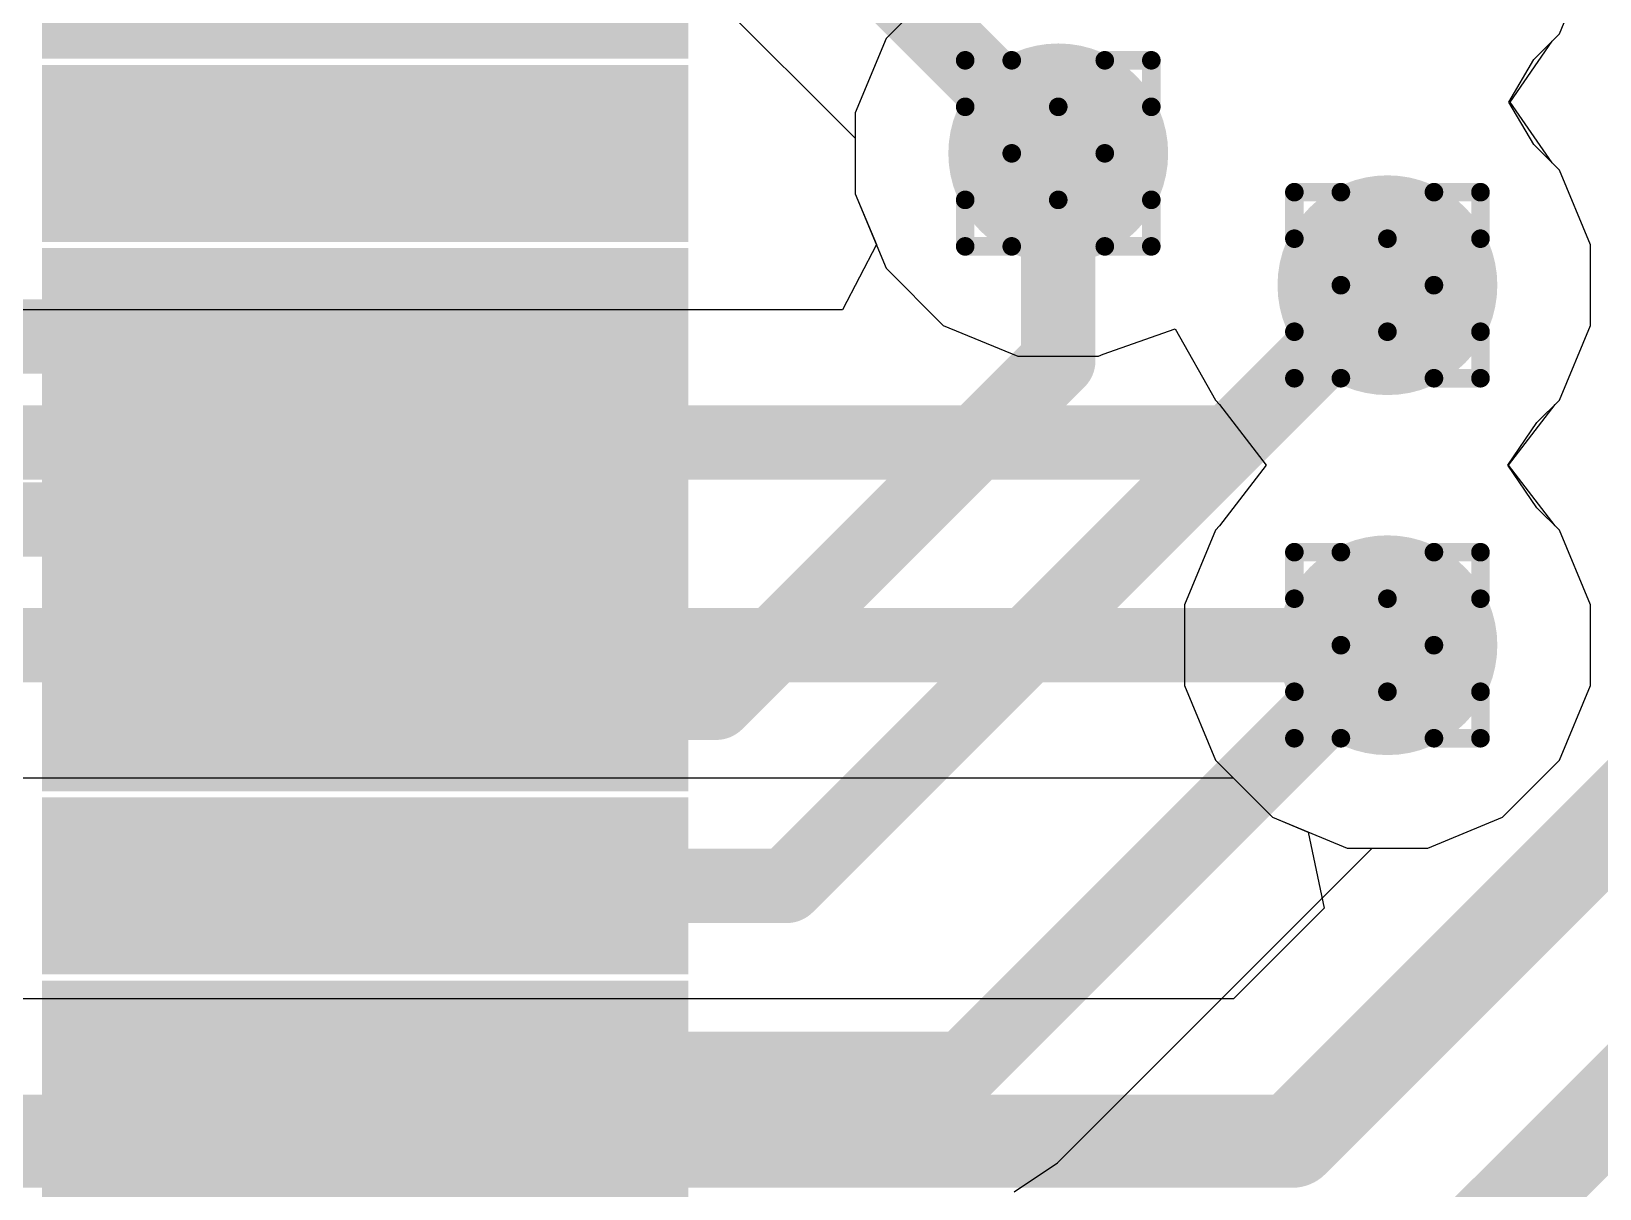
# Model space of a CAD drawing. Header units: inches. Extents: x -11 to 5379, y 0 to 5429.
# Drawn here: x 136.707 to 140.987, y 58.727 to 61.887 of the extents above; entities that cross this region are included whole.
import ezdxf

# ---------------------------------------------------------------- set-up
doc = ezdxf.new("R2010")
doc.units = ezdxf.units.IN
for name, color, linetype in [('Bottom Layer', 5, 'Continuous'), ('Drill Drawing', 1, 'Continuous'), ('GND', 16, 'Continuous'), ('PWR', 76, 'Continuous'), ('Top Layer', 1, 'Continuous'), ('Top Paste', 8, 'Continuous'), ('Top Solder', 216, 'Continuous'), ('Via Holes', 16, 'Continuous')]:
    doc.layers.add(name, color=color, linetype=linetype)

# ---------------------------------------------------------------- blocks, each defined once
blk = doc.blocks.new('LQFP_144_20_20__157')
at = {"layer": 'Top Layer'}
for points in [[(-11.46, 5.89), (-9.9, 5.89), (-9.9, 5.61), (-11.46, 5.61)], [(-11.46, 5.39), (-9.9, 5.39), (-9.9, 5.11), (-11.46, 5.11)], [(-11.46, 4.89), (-9.9, 4.89), (-9.9, 4.61), (-11.46, 4.61)], [(-11.46, 4.39), (-9.9, 4.39), (-9.9, 4.11), (-11.46, 4.11)], [(-11.46, 3.89), (-9.9, 3.89), (-9.9, 3.61), (-11.46, 3.61)], [(-11.46, 3.39), (-9.9, 3.39), (-9.9, 3.11), (-11.46, 3.11)]]:
    blk.add_hatch(color=1, dxfattribs=at).paths.add_polyline_path(points)
at = {"layer": 'Top Paste'}
for points in [[(-11.46, 5.89), (-9.9, 5.89), (-9.9, 5.61), (-11.46, 5.61)], [(-11.46, 5.39), (-9.9, 5.39), (-9.9, 5.11), (-11.46, 5.11)], [(-11.46, 4.89), (-9.9, 4.89), (-9.9, 4.61), (-11.46, 4.61)], [(-11.46, 4.39), (-9.9, 4.39), (-9.9, 4.11), (-11.46, 4.11)], [(-11.46, 3.89), (-9.9, 3.89), (-9.9, 3.61), (-11.46, 3.61)], [(-11.46, 3.39), (-9.9, 3.39), (-9.9, 3.11), (-11.46, 3.11)]]:
    blk.add_hatch(color=8, dxfattribs=at).paths.add_polyline_path(points)
at = {"layer": 'Top Solder'}
for points in [[(-11.5616, 6.4916), (-9.7984, 6.4916), (-9.7984, 6.0084), (-11.5616, 6.0084)], [(-11.5616, 5.9916), (-9.7984, 5.9916), (-9.7984, 5.5084), (-11.5616, 5.5084)], [(-11.5616, 5.4916), (-9.7984, 5.4916), (-9.7984, 5.0084), (-11.5616, 5.0084)], [(-11.5616, 4.9916), (-9.7984, 4.9916), (-9.7984, 4.5084), (-11.5616, 4.5084)], [(-11.5616, 4.4916), (-9.7984, 4.4916), (-9.7984, 4.0084), (-11.5616, 4.0084)], [(-11.5616, 3.9916), (-9.7984, 3.9916), (-9.7984, 3.5084), (-11.5616, 3.5084)], [(-11.5616, 3.4916), (-9.7984, 3.4916), (-9.7984, 3.0084), (-11.5616, 3.0084)], [(-11.5616, 2.9916), (-9.7984, 2.9916), (-9.7984, 2.5084), (-11.5616, 2.5084)]]:
    blk.add_hatch(color=216, dxfattribs=at).paths.add_polyline_path(points)

msp = doc.modelspace()

# ---------------------------------------------------------------- hatches: boundary and pattern name
at = {"layer": 'Bottom Layer'}
h = msp.add_hatch(color=5, dxfattribs=at)
edge = h.paths.add_edge_path()
edge.add_arc((139.5094, 61.5538), 0.3, 0, 360)
h = msp.add_hatch(color=5, dxfattribs=at)
edge = h.paths.add_edge_path()
edge.add_arc((140.4078, 61.1938), 0.3, 0, 360)
h = msp.add_hatch(color=5, dxfattribs=at)
edge = h.paths.add_edge_path()
edge.add_arc((140.4078, 60.2109), 0.3, 0, 360)
at = {"layer": 'GND'}
h = msp.add_hatch(color=16, dxfattribs=at)
edge = h.paths.add_edge_path()
edge.add_arc((139.5094, 61.5538), 0.3, 0, 360)
h = msp.add_hatch(color=16, dxfattribs=at)
edge = h.paths.add_edge_path()
edge.add_arc((140.4078, 61.1938), 0.3, 0, 360)
h = msp.add_hatch(color=16, dxfattribs=at)
edge = h.paths.add_edge_path()
edge.add_arc((140.4078, 60.2109), 0.3, 0, 360)
at = {"layer": 'PWR'}
h = msp.add_hatch(color=76, dxfattribs=at)
edge = h.paths.add_edge_path()
edge.add_arc((139.5094, 61.5538), 0.3, 0, 360)
h = msp.add_hatch(color=76, dxfattribs=at)
edge = h.paths.add_edge_path()
edge.add_arc((140.4078, 61.1938), 0.3, 0, 360)
h = msp.add_hatch(color=76, dxfattribs=at)
edge = h.paths.add_edge_path()
edge.add_arc((140.4078, 60.2109), 0.3, 0, 360)
at = {"layer": 'Top Layer'}
h = msp.add_hatch(color=1, dxfattribs=at)
edge = h.paths.add_edge_path()
edge.add_arc((139.5094, 61.5538), 0.3, 0, 360)
h = msp.add_hatch(color=1, dxfattribs=at)
edge = h.paths.add_edge_path()
edge.add_arc((140.4078, 61.1938), 0.3, 0, 360)
h = msp.add_hatch(color=1, dxfattribs=at)
edge = h.paths.add_edge_path()
edge.add_arc((140.4078, 60.2109), 0.3, 0, 360)
at = {"layer": 'Via Holes'}
h = msp.add_hatch(color=7, dxfattribs=at)
edge = h.paths.add_edge_path()
edge.add_arc((139.5094, 61.5538), 0.15, 0, 360)
h = msp.add_hatch(color=7, dxfattribs=at)
edge = h.paths.add_edge_path()
edge.add_arc((140.4078, 61.1938), 0.15, 0, 360)
h = msp.add_hatch(color=7, dxfattribs=at)
edge = h.paths.add_edge_path()
edge.add_arc((140.4078, 60.2109), 0.15, 0, 360)

# ---------------------------------------------------------------- linework, layer by layer
at = {"layer": 'Bottom Layer'}
for p, q in [((136.3827, 64.1678), (138.9554, 61.5951)), ((138.9554, 61.5951), (138.9554, 61.4436)), ((138.9554, 61.4436), (139.013, 61.3047)), ((139.013, 61.3047), (138.9206, 61.1269)), ((138.9206, 61.1269), (132.1603, 61.1269)), ((131.5843, 59.8484), (139.9869, 59.8484)), ((139.9869, 59.8484), (140.094, 59.7413)), ((140.094, 59.7413), (140.1917, 59.7008)), ((140.1917, 59.7008), (140.235, 59.4927)), ((140.235, 59.4927), (139.9875, 59.2451)), ((139.9875, 59.2451), (127.6133, 59.2451))]:
    msp.add_line(p, q, dxfattribs=at)
for points in [[(136.5329, 64.5304, 0.2032, 0.2032, 0), (139.5094, 61.5538, 0.2032, 0.2032, 0)], [(139.9783, 60.7643, 0.2032, 0.2032, 0), (140.4078, 61.1938, 0.2032, 0.2032, 0)], [(132.0101, 60.7643, 0.2032, 0.2032, 0), (139.9783, 60.7643, 0.2032, 0.2032, 0)], [(140.1484, 58.8566, 0.254, 0.254, 0), (141.636, 60.3443, 0.254, 0.254, 0)], [(131.5843, 60.2109, 0.2032, 0.2032, 0), (140.4078, 60.2109, 0.2032, 0.2032, 0)], [(140.4012, 58.3338, 0.254, 0.254, 0), (142.2908, 60.2234, 0.254, 0.254, 0)], [(140.383, 60.1861, 0.2032, 0.2032, 0), (140.4078, 60.1613, 0.2032, 0.2032, 0)], [(127.4524, 58.8566, 0.254, 0.254, 0), (140.1484, 58.8566, 0.254, 0.254, 0)]]:
    msp.add_lwpolyline(points, format="xyseb", dxfattribs=at)
for points in [[(139.4586, 61.5538, 0.1016, 0.1016, 1), (139.5602, 61.5538, 0.1016, 0.1016, 1)], [(140.357, 61.1938, 0.1016, 0.1016, 1), (140.4586, 61.1938, 0.1016, 0.1016, 1)], [(139.9275, 60.7643, 0.1016, 0.1016, 1), (140.0291, 60.7643, 0.1016, 0.1016, 1)], [(139.9275, 60.7643, 0.1016, 0.1016, 1), (140.0291, 60.7643, 0.1016, 0.1016, 1)], [(140.357, 60.2109, 0.1016, 0.1016, 1), (140.4586, 60.2109, 0.1016, 0.1016, 1)], [(140.3322, 60.1861, 0.1016, 0.1016, 1), (140.4338, 60.1861, 0.1016, 0.1016, 1)], [(140.357, 60.1613, 0.1016, 0.1016, 1), (140.4586, 60.1613, 0.1016, 0.1016, 1)], [(140.0849, 58.8566, 0.127, 0.127, 1), (140.2119, 58.8566, 0.127, 0.127, 1)], [(140.0849, 58.8566, 0.127, 0.127, 1), (140.2119, 58.8566, 0.127, 0.127, 1)]]:
    msp.add_lwpolyline(points, format="xyseb", close=True, dxfattribs=at)
at = {"layer": 'Drill Drawing'}
for points in [[(139.2554, 61.6808, 0.0508, 0.0508, 0), (139.2554, 61.8078, 0.0508, 0.0508, 0)], [(139.2554, 61.8078, 0.0508, 0.0508, 0), (139.3824, 61.8078, 0.0508, 0.0508, 0)], [(139.3824, 61.8078, 0.0508, 0.0508, 0), (139.5094, 61.6808, 0.0508, 0.0508, 0)], [(139.5094, 61.6808, 0.0508, 0.0508, 0), (139.6364, 61.8078, 0.0508, 0.0508, 0)], [(139.6364, 61.8078, 0.0508, 0.0508, 0), (139.7634, 61.8078, 0.0508, 0.0508, 0)], [(139.7634, 61.6808, 0.0508, 0.0508, 0), (139.7634, 61.8078, 0.0508, 0.0508, 0)], [(139.2554, 61.6808, 0.0508, 0.0508, 0), (139.3824, 61.5538, 0.0508, 0.0508, 0)], [(139.6364, 61.5538, 0.0508, 0.0508, 0), (139.7634, 61.6808, 0.0508, 0.0508, 0)], [(139.2554, 61.4268, 0.0508, 0.0508, 0), (139.3824, 61.5538, 0.0508, 0.0508, 0)], [(139.6364, 61.5538, 0.0508, 0.0508, 0), (139.7634, 61.4268, 0.0508, 0.0508, 0)], [(140.1538, 61.3208, 0.0508, 0.0508, 0), (140.1538, 61.4478, 0.0508, 0.0508, 0)], [(140.1538, 61.4478, 0.0508, 0.0508, 0), (140.2808, 61.4478, 0.0508, 0.0508, 0)], [(140.2808, 61.4478, 0.0508, 0.0508, 0), (140.4078, 61.3208, 0.0508, 0.0508, 0)], [(140.4078, 61.3208, 0.0508, 0.0508, 0), (140.5348, 61.4478, 0.0508, 0.0508, 0)], [(140.5348, 61.4478, 0.0508, 0.0508, 0), (140.6618, 61.4478, 0.0508, 0.0508, 0)], [(140.6618, 61.3208, 0.0508, 0.0508, 0), (140.6618, 61.4478, 0.0508, 0.0508, 0)], [(139.2554, 61.2998, 0.0508, 0.0508, 0), (139.2554, 61.4268, 0.0508, 0.0508, 0)], [(139.3824, 61.2998, 0.0508, 0.0508, 0), (139.5094, 61.4268, 0.0508, 0.0508, 0)], [(139.5094, 61.4268, 0.0508, 0.0508, 0), (139.6364, 61.2998, 0.0508, 0.0508, 0)], [(139.7634, 61.2998, 0.0508, 0.0508, 0), (139.7634, 61.4268, 0.0508, 0.0508, 0)], [(140.1538, 61.3208, 0.0508, 0.0508, 0), (140.2808, 61.1938, 0.0508, 0.0508, 0)], [(140.5348, 61.1938, 0.0508, 0.0508, 0), (140.6618, 61.3208, 0.0508, 0.0508, 0)], [(139.2554, 61.2998, 0.0508, 0.0508, 0), (139.3824, 61.2998, 0.0508, 0.0508, 0)], [(139.6364, 61.2998, 0.0508, 0.0508, 0), (139.7634, 61.2998, 0.0508, 0.0508, 0)], [(140.1538, 61.0668, 0.0508, 0.0508, 0), (140.2808, 61.1938, 0.0508, 0.0508, 0)], [(140.5348, 61.1938, 0.0508, 0.0508, 0), (140.6618, 61.0668, 0.0508, 0.0508, 0)], [(140.1538, 60.9398, 0.0508, 0.0508, 0), (140.1538, 61.0668, 0.0508, 0.0508, 0)], [(140.2808, 60.9398, 0.0508, 0.0508, 0), (140.4078, 61.0668, 0.0508, 0.0508, 0)], [(140.4078, 61.0668, 0.0508, 0.0508, 0), (140.5348, 60.9398, 0.0508, 0.0508, 0)], [(140.6618, 60.9398, 0.0508, 0.0508, 0), (140.6618, 61.0668, 0.0508, 0.0508, 0)], [(140.1538, 60.9398, 0.0508, 0.0508, 0), (140.2808, 60.9398, 0.0508, 0.0508, 0)], [(140.5348, 60.9398, 0.0508, 0.0508, 0), (140.6618, 60.9398, 0.0508, 0.0508, 0)], [(140.1538, 60.3379, 0.0508, 0.0508, 0), (140.1538, 60.4649, 0.0508, 0.0508, 0)], [(140.1538, 60.4649, 0.0508, 0.0508, 0), (140.2808, 60.4649, 0.0508, 0.0508, 0)], [(140.2808, 60.4649, 0.0508, 0.0508, 0), (140.4078, 60.3379, 0.0508, 0.0508, 0)], [(140.4078, 60.3379, 0.0508, 0.0508, 0), (140.5348, 60.4649, 0.0508, 0.0508, 0)], [(140.5348, 60.4649, 0.0508, 0.0508, 0), (140.6618, 60.4649, 0.0508, 0.0508, 0)], [(140.6618, 60.3379, 0.0508, 0.0508, 0), (140.6618, 60.4649, 0.0508, 0.0508, 0)], [(140.1538, 60.3379, 0.0508, 0.0508, 0), (140.2808, 60.2109, 0.0508, 0.0508, 0)], [(140.5348, 60.2109, 0.0508, 0.0508, 0), (140.6618, 60.3379, 0.0508, 0.0508, 0)], [(140.1538, 60.0839, 0.0508, 0.0508, 0), (140.2808, 60.2109, 0.0508, 0.0508, 0)], [(140.5348, 60.2109, 0.0508, 0.0508, 0), (140.6618, 60.0839, 0.0508, 0.0508, 0)], [(140.1538, 59.9569, 0.0508, 0.0508, 0), (140.1538, 60.0839, 0.0508, 0.0508, 0)], [(140.2808, 59.9569, 0.0508, 0.0508, 0), (140.4078, 60.0839, 0.0508, 0.0508, 0)], [(140.4078, 60.0839, 0.0508, 0.0508, 0), (140.5348, 59.9569, 0.0508, 0.0508, 0)], [(140.6618, 59.9569, 0.0508, 0.0508, 0), (140.6618, 60.0839, 0.0508, 0.0508, 0)], [(140.1538, 59.9569, 0.0508, 0.0508, 0), (140.2808, 59.9569, 0.0508, 0.0508, 0)], [(140.5348, 59.9569, 0.0508, 0.0508, 0), (140.6618, 59.9569, 0.0508, 0.0508, 0)]]:
    msp.add_lwpolyline(points, format="xyseb", dxfattribs=at)
for points in [[(139.2427, 61.8078, 0.0254, 0.0254, 1), (139.2681, 61.8078, 0.0254, 0.0254, 1)], [(139.2427, 61.8078, 0.0254, 0.0254, 1), (139.2681, 61.8078, 0.0254, 0.0254, 1)], [(139.3697, 61.8078, 0.0254, 0.0254, 1), (139.3951, 61.8078, 0.0254, 0.0254, 1)], [(139.3697, 61.8078, 0.0254, 0.0254, 1), (139.3951, 61.8078, 0.0254, 0.0254, 1)], [(139.6237, 61.8078, 0.0254, 0.0254, 1), (139.6491, 61.8078, 0.0254, 0.0254, 1)], [(139.6237, 61.8078, 0.0254, 0.0254, 1), (139.6491, 61.8078, 0.0254, 0.0254, 1)], [(139.7507, 61.8078, 0.0254, 0.0254, 1), (139.7761, 61.8078, 0.0254, 0.0254, 1)], [(139.7507, 61.8078, 0.0254, 0.0254, 1), (139.7761, 61.8078, 0.0254, 0.0254, 1)], [(139.2427, 61.6808, 0.0254, 0.0254, 1), (139.2681, 61.6808, 0.0254, 0.0254, 1)], [(139.2427, 61.6808, 0.0254, 0.0254, 1), (139.2681, 61.6808, 0.0254, 0.0254, 1)], [(139.4967, 61.6808, 0.0254, 0.0254, 1), (139.5221, 61.6808, 0.0254, 0.0254, 1)], [(139.4967, 61.6808, 0.0254, 0.0254, 1), (139.5221, 61.6808, 0.0254, 0.0254, 1)], [(139.7507, 61.6808, 0.0254, 0.0254, 1), (139.7761, 61.6808, 0.0254, 0.0254, 1)], [(139.7507, 61.6808, 0.0254, 0.0254, 1), (139.7761, 61.6808, 0.0254, 0.0254, 1)], [(139.3697, 61.5538, 0.0254, 0.0254, 1), (139.3951, 61.5538, 0.0254, 0.0254, 1)], [(139.3697, 61.5538, 0.0254, 0.0254, 1), (139.3951, 61.5538, 0.0254, 0.0254, 1)], [(139.6237, 61.5538, 0.0254, 0.0254, 1), (139.6491, 61.5538, 0.0254, 0.0254, 1)], [(139.6237, 61.5538, 0.0254, 0.0254, 1), (139.6491, 61.5538, 0.0254, 0.0254, 1)], [(140.1411, 61.4478, 0.0254, 0.0254, 1), (140.1665, 61.4478, 0.0254, 0.0254, 1)], [(140.1411, 61.4478, 0.0254, 0.0254, 1), (140.1665, 61.4478, 0.0254, 0.0254, 1)], [(140.2681, 61.4478, 0.0254, 0.0254, 1), (140.2935, 61.4478, 0.0254, 0.0254, 1)], [(140.2681, 61.4478, 0.0254, 0.0254, 1), (140.2935, 61.4478, 0.0254, 0.0254, 1)], [(140.5221, 61.4478, 0.0254, 0.0254, 1), (140.5475, 61.4478, 0.0254, 0.0254, 1)], [(140.5221, 61.4478, 0.0254, 0.0254, 1), (140.5475, 61.4478, 0.0254, 0.0254, 1)], [(140.6491, 61.4478, 0.0254, 0.0254, 1), (140.6745, 61.4478, 0.0254, 0.0254, 1)], [(140.6491, 61.4478, 0.0254, 0.0254, 1), (140.6745, 61.4478, 0.0254, 0.0254, 1)], [(139.2427, 61.4268, 0.0254, 0.0254, 1), (139.2681, 61.4268, 0.0254, 0.0254, 1)], [(139.2427, 61.4268, 0.0254, 0.0254, 1), (139.2681, 61.4268, 0.0254, 0.0254, 1)], [(139.4967, 61.4268, 0.0254, 0.0254, 1), (139.5221, 61.4268, 0.0254, 0.0254, 1)], [(139.4967, 61.4268, 0.0254, 0.0254, 1), (139.5221, 61.4268, 0.0254, 0.0254, 1)], [(139.7507, 61.4268, 0.0254, 0.0254, 1), (139.7761, 61.4268, 0.0254, 0.0254, 1)], [(139.7507, 61.4268, 0.0254, 0.0254, 1), (139.7761, 61.4268, 0.0254, 0.0254, 1)], [(140.1411, 61.3208, 0.0254, 0.0254, 1), (140.1665, 61.3208, 0.0254, 0.0254, 1)], [(140.1411, 61.3208, 0.0254, 0.0254, 1), (140.1665, 61.3208, 0.0254, 0.0254, 1)], [(140.3951, 61.3208, 0.0254, 0.0254, 1), (140.4205, 61.3208, 0.0254, 0.0254, 1)], [(140.3951, 61.3208, 0.0254, 0.0254, 1), (140.4205, 61.3208, 0.0254, 0.0254, 1)], [(140.6491, 61.3208, 0.0254, 0.0254, 1), (140.6745, 61.3208, 0.0254, 0.0254, 1)], [(140.6491, 61.3208, 0.0254, 0.0254, 1), (140.6745, 61.3208, 0.0254, 0.0254, 1)], [(139.2427, 61.2998, 0.0254, 0.0254, 1), (139.2681, 61.2998, 0.0254, 0.0254, 1)], [(139.2427, 61.2998, 0.0254, 0.0254, 1), (139.2681, 61.2998, 0.0254, 0.0254, 1)], [(139.3697, 61.2998, 0.0254, 0.0254, 1), (139.3951, 61.2998, 0.0254, 0.0254, 1)], [(139.3697, 61.2998, 0.0254, 0.0254, 1), (139.3951, 61.2998, 0.0254, 0.0254, 1)], [(139.6237, 61.2998, 0.0254, 0.0254, 1), (139.6491, 61.2998, 0.0254, 0.0254, 1)], [(139.6237, 61.2998, 0.0254, 0.0254, 1), (139.6491, 61.2998, 0.0254, 0.0254, 1)], [(139.7507, 61.2998, 0.0254, 0.0254, 1), (139.7761, 61.2998, 0.0254, 0.0254, 1)], [(139.7507, 61.2998, 0.0254, 0.0254, 1), (139.7761, 61.2998, 0.0254, 0.0254, 1)], [(140.2681, 61.1938, 0.0254, 0.0254, 1), (140.2935, 61.1938, 0.0254, 0.0254, 1)], [(140.2681, 61.1938, 0.0254, 0.0254, 1), (140.2935, 61.1938, 0.0254, 0.0254, 1)], [(140.5221, 61.1938, 0.0254, 0.0254, 1), (140.5475, 61.1938, 0.0254, 0.0254, 1)], [(140.5221, 61.1938, 0.0254, 0.0254, 1), (140.5475, 61.1938, 0.0254, 0.0254, 1)], [(140.1411, 61.0668, 0.0254, 0.0254, 1), (140.1665, 61.0668, 0.0254, 0.0254, 1)], [(140.1411, 61.0668, 0.0254, 0.0254, 1), (140.1665, 61.0668, 0.0254, 0.0254, 1)], [(140.3951, 61.0668, 0.0254, 0.0254, 1), (140.4205, 61.0668, 0.0254, 0.0254, 1)], [(140.3951, 61.0668, 0.0254, 0.0254, 1), (140.4205, 61.0668, 0.0254, 0.0254, 1)], [(140.6491, 61.0668, 0.0254, 0.0254, 1), (140.6745, 61.0668, 0.0254, 0.0254, 1)], [(140.6491, 61.0668, 0.0254, 0.0254, 1), (140.6745, 61.0668, 0.0254, 0.0254, 1)], [(140.1411, 60.9398, 0.0254, 0.0254, 1), (140.1665, 60.9398, 0.0254, 0.0254, 1)], [(140.1411, 60.9398, 0.0254, 0.0254, 1), (140.1665, 60.9398, 0.0254, 0.0254, 1)], [(140.2681, 60.9398, 0.0254, 0.0254, 1), (140.2935, 60.9398, 0.0254, 0.0254, 1)], [(140.2681, 60.9398, 0.0254, 0.0254, 1), (140.2935, 60.9398, 0.0254, 0.0254, 1)], [(140.5221, 60.9398, 0.0254, 0.0254, 1), (140.5475, 60.9398, 0.0254, 0.0254, 1)], [(140.5221, 60.9398, 0.0254, 0.0254, 1), (140.5475, 60.9398, 0.0254, 0.0254, 1)], [(140.6491, 60.9398, 0.0254, 0.0254, 1), (140.6745, 60.9398, 0.0254, 0.0254, 1)], [(140.6491, 60.9398, 0.0254, 0.0254, 1), (140.6745, 60.9398, 0.0254, 0.0254, 1)], [(140.1411, 60.4649, 0.0254, 0.0254, 1), (140.1665, 60.4649, 0.0254, 0.0254, 1)], [(140.1411, 60.4649, 0.0254, 0.0254, 1), (140.1665, 60.4649, 0.0254, 0.0254, 1)], [(140.2681, 60.4649, 0.0254, 0.0254, 1), (140.2935, 60.4649, 0.0254, 0.0254, 1)], [(140.2681, 60.4649, 0.0254, 0.0254, 1), (140.2935, 60.4649, 0.0254, 0.0254, 1)], [(140.5221, 60.4649, 0.0254, 0.0254, 1), (140.5475, 60.4649, 0.0254, 0.0254, 1)], [(140.5221, 60.4649, 0.0254, 0.0254, 1), (140.5475, 60.4649, 0.0254, 0.0254, 1)], [(140.6491, 60.4649, 0.0254, 0.0254, 1), (140.6745, 60.4649, 0.0254, 0.0254, 1)], [(140.6491, 60.4649, 0.0254, 0.0254, 1), (140.6745, 60.4649, 0.0254, 0.0254, 1)], [(140.1411, 60.3379, 0.0254, 0.0254, 1), (140.1665, 60.3379, 0.0254, 0.0254, 1)], [(140.1411, 60.3379, 0.0254, 0.0254, 1), (140.1665, 60.3379, 0.0254, 0.0254, 1)], [(140.3951, 60.3379, 0.0254, 0.0254, 1), (140.4205, 60.3379, 0.0254, 0.0254, 1)], [(140.3951, 60.3379, 0.0254, 0.0254, 1), (140.4205, 60.3379, 0.0254, 0.0254, 1)], [(140.6491, 60.3379, 0.0254, 0.0254, 1), (140.6745, 60.3379, 0.0254, 0.0254, 1)], [(140.6491, 60.3379, 0.0254, 0.0254, 1), (140.6745, 60.3379, 0.0254, 0.0254, 1)], [(140.2681, 60.2109, 0.0254, 0.0254, 1), (140.2935, 60.2109, 0.0254, 0.0254, 1)], [(140.2681, 60.2109, 0.0254, 0.0254, 1), (140.2935, 60.2109, 0.0254, 0.0254, 1)], [(140.5221, 60.2109, 0.0254, 0.0254, 1), (140.5475, 60.2109, 0.0254, 0.0254, 1)], [(140.5221, 60.2109, 0.0254, 0.0254, 1), (140.5475, 60.2109, 0.0254, 0.0254, 1)], [(140.1411, 60.0839, 0.0254, 0.0254, 1), (140.1665, 60.0839, 0.0254, 0.0254, 1)], [(140.1411, 60.0839, 0.0254, 0.0254, 1), (140.1665, 60.0839, 0.0254, 0.0254, 1)], [(140.3951, 60.0839, 0.0254, 0.0254, 1), (140.4205, 60.0839, 0.0254, 0.0254, 1)], [(140.3951, 60.0839, 0.0254, 0.0254, 1), (140.4205, 60.0839, 0.0254, 0.0254, 1)], [(140.6491, 60.0839, 0.0254, 0.0254, 1), (140.6745, 60.0839, 0.0254, 0.0254, 1)], [(140.6491, 60.0839, 0.0254, 0.0254, 1), (140.6745, 60.0839, 0.0254, 0.0254, 1)], [(140.1411, 59.9569, 0.0254, 0.0254, 1), (140.1665, 59.9569, 0.0254, 0.0254, 1)], [(140.1411, 59.9569, 0.0254, 0.0254, 1), (140.1665, 59.9569, 0.0254, 0.0254, 1)], [(140.2681, 59.9569, 0.0254, 0.0254, 1), (140.2935, 59.9569, 0.0254, 0.0254, 1)], [(140.2681, 59.9569, 0.0254, 0.0254, 1), (140.2935, 59.9569, 0.0254, 0.0254, 1)], [(140.5221, 59.9569, 0.0254, 0.0254, 1), (140.5475, 59.9569, 0.0254, 0.0254, 1)], [(140.5221, 59.9569, 0.0254, 0.0254, 1), (140.5475, 59.9569, 0.0254, 0.0254, 1)], [(140.6491, 59.9569, 0.0254, 0.0254, 1), (140.6745, 59.9569, 0.0254, 0.0254, 1)], [(140.6491, 59.9569, 0.0254, 0.0254, 1), (140.6745, 59.9569, 0.0254, 0.0254, 1)]]:
    msp.add_lwpolyline(points, format="xyseb", close=True, dxfattribs=at)
at = {"layer": 'GND'}
for p, q in [((140.8775, 61.88), (140.9618, 62.0836)), ((139.1956, 62.0235), (139.0398, 61.8676)), ((139.0398, 61.8676), (138.9554, 61.664)), ((140.7426, 61.6938), (140.8572, 61.8597)), ((140.8572, 61.8597), (140.8775, 61.88)), ((140.8572, 61.5279), (140.7426, 61.6938)), ((138.9554, 61.664), (138.9554, 61.4436)), ((140.8775, 61.5076), (140.8572, 61.5279)), ((140.9618, 61.304), (140.8775, 61.5076)), ((138.9554, 61.4436), (139.0398, 61.24)), ((140.9618, 61.0836), (140.9618, 61.304)), ((139.0398, 61.24), (139.1956, 61.0842)), ((139.1956, 61.0842), (139.3992, 60.9998)), ((140.8775, 60.88), (140.9618, 61.0836)), ((139.6323, 61.0051), (139.8286, 61.0747)), ((139.8286, 61.0747), (139.9382, 60.88)), ((139.3992, 60.9998), (139.6196, 60.9998)), ((139.6196, 60.9998), (139.6323, 61.0051)), ((139.9382, 60.88), (139.9498, 60.8683)), ((139.9498, 60.8683), (140.0773, 60.7024)), ((140.7384, 60.7024), (140.8658, 60.8683)), ((140.8658, 60.8683), (140.8775, 60.88)), ((140.0773, 60.7024), (139.9498, 60.5364)), ((140.8658, 60.5364), (140.7384, 60.7024)), ((139.9382, 60.5248), (139.8538, 60.3211)), ((139.9498, 60.5364), (139.9382, 60.5248)), ((140.8775, 60.5248), (140.8658, 60.5364)), ((140.9618, 60.3211), (140.8775, 60.5248)), ((139.8538, 60.3211), (139.8538, 60.1007)), ((140.9618, 60.1007), (140.9618, 60.3211)), ((139.8538, 60.1007), (139.9382, 59.8971)), ((140.8775, 59.8971), (140.9618, 60.1007)), ((139.9382, 59.8971), (140.094, 59.7413)), ((140.7216, 59.7413), (140.8775, 59.8971)), ((140.094, 59.7413), (140.2976, 59.6569)), ((140.518, 59.6569), (140.7216, 59.7413)), ((140.2976, 59.6569), (140.518, 59.6569))]:
    msp.add_line(p, q, dxfattribs=at)
at = {"layer": 'PWR'}
for p, q in [((140.8775, 61.88), (140.9618, 62.0836)), ((139.1956, 62.0235), (139.0398, 61.8676)), ((139.0398, 61.8676), (138.9554, 61.664)), ((140.7426, 61.6938), (140.8572, 61.8597)), ((140.8572, 61.8597), (140.8775, 61.88)), ((140.8572, 61.5279), (140.7426, 61.6938)), ((138.9554, 61.664), (138.9554, 61.4436)), ((140.8775, 61.5076), (140.8572, 61.5279)), ((140.9618, 61.304), (140.8775, 61.5076)), ((138.9554, 61.4436), (139.0398, 61.24)), ((140.9618, 61.0836), (140.9618, 61.304)), ((139.0398, 61.24), (139.1956, 61.0842)), ((139.1956, 61.0842), (139.3992, 60.9998)), ((140.8775, 60.88), (140.9618, 61.0836)), ((139.6323, 61.0051), (139.8286, 61.0747)), ((139.8286, 61.0747), (139.9382, 60.88)), ((139.3992, 60.9998), (139.6196, 60.9998)), ((139.6196, 60.9998), (139.6323, 61.0051)), ((139.9382, 60.88), (139.9498, 60.8683)), ((139.9498, 60.8683), (140.0773, 60.7024)), ((140.7384, 60.7024), (140.8658, 60.8683)), ((140.8658, 60.8683), (140.8775, 60.88)), ((140.0773, 60.7024), (139.9498, 60.5364)), ((140.8658, 60.5364), (140.7384, 60.7024)), ((139.9382, 60.5248), (139.8538, 60.3211)), ((139.9498, 60.5364), (139.9382, 60.5248)), ((140.8775, 60.5248), (140.8658, 60.5364)), ((140.9618, 60.3211), (140.8775, 60.5248)), ((139.8538, 60.3211), (139.8538, 60.1007)), ((140.9618, 60.1007), (140.9618, 60.3211)), ((139.8538, 60.1007), (139.9382, 59.8971)), ((140.8775, 59.8971), (140.9618, 60.1007)), ((139.9382, 59.8971), (140.094, 59.7413)), ((140.7216, 59.7413), (140.8775, 59.8971)), ((140.094, 59.7413), (140.2976, 59.6569)), ((140.518, 59.6569), (140.7216, 59.7413)), ((140.2976, 59.6569), (140.518, 59.6569))]:
    msp.add_line(p, q, dxfattribs=at)
at = {"layer": 'Top Layer'}
for p, q in [((140.8775, 61.88), (140.9618, 62.0836)), ((140.8074, 61.81), (140.8775, 61.88)), ((140.7394, 61.6938), (140.8074, 61.81)), ((140.8074, 61.5777), (140.7394, 61.6938)), ((140.8775, 61.5076), (140.8074, 61.5777)), ((140.9618, 61.304), (140.8775, 61.5076)), ((140.9618, 61.0836), (140.9618, 61.304)), ((140.8775, 60.88), (140.9618, 61.0836)), ((140.816, 60.8185), (140.8775, 60.88)), ((140.7365, 60.7024), (140.816, 60.8185)), ((140.816, 60.5862), (140.7365, 60.7024)), ((140.8775, 60.5248), (140.816, 60.5862)), ((140.9618, 60.3211), (140.8775, 60.5248)), ((140.9618, 60.1007), (140.9618, 60.3211)), ((140.8775, 59.8971), (140.9618, 60.1007)), ((140.7216, 59.7413), (140.8775, 59.8971)), ((140.518, 59.6569), (140.7216, 59.7413)), ((139.5071, 58.7974), (140.3666, 59.6569)), ((140.3666, 59.6569), (140.518, 59.6569)), ((139.3894, 58.7188), (139.5071, 58.7974))]:
    msp.add_line(p, q, dxfattribs=at)
for points in [[(139.5094, 60.9878, 0.2032, 0.2032, 0), (139.5094, 61.5538, 0.2032, 0.2032, 0)], [(138.7678, 59.5538, 0.2032, 0.2032, 0), (140.4078, 61.1938, 0.2032, 0.2032, 0)], [(135.9993, 61.0538, 0.2032, 0.2032, 0), (137.6178, 61.0538, 0.2032, 0.2032, 0)], [(138.5754, 60.0538, 0.2032, 0.2032, 0), (139.5094, 60.9878, 0.2032, 0.2032, 0)], [(136.2707, 60.5538, 0.2032, 0.2032, 0), (137.6178, 60.5538, 0.2032, 0.2032, 0)], [(139.2507, 59.0538, 0.2032, 0.2032, 0), (140.4078, 60.2109, 0.2032, 0.2032, 0)], [(137.6178, 60.0538, 0.2032, 0.2032, 0), (138.5754, 60.0538, 0.2032, 0.2032, 0)], [(137.6178, 59.5538, 0.2032, 0.2032, 0), (138.7678, 59.5538, 0.2032, 0.2032, 0)], [(137.6178, 59.0538, 0.2032, 0.2032, 0), (139.2507, 59.0538, 0.2032, 0.2032, 0)]]:
    msp.add_lwpolyline(points, format="xyseb", dxfattribs=at)
for points in [[(139.4586, 61.5538, 0.1016, 0.1016, 1), (139.5602, 61.5538, 0.1016, 0.1016, 1)], [(140.357, 61.1938, 0.1016, 0.1016, 1), (140.4586, 61.1938, 0.1016, 0.1016, 1)], [(137.567, 61.0538, 0.1016, 0.1016, 1), (137.6686, 61.0538, 0.1016, 0.1016, 1)], [(139.4586, 60.9878, 0.1016, 0.1016, 1), (139.5602, 60.9878, 0.1016, 0.1016, 1)], [(139.4586, 60.9878, 0.1016, 0.1016, 1), (139.5602, 60.9878, 0.1016, 0.1016, 1)], [(137.567, 60.5538, 0.1016, 0.1016, 1), (137.6686, 60.5538, 0.1016, 0.1016, 1)], [(140.357, 60.2109, 0.1016, 0.1016, 1), (140.4586, 60.2109, 0.1016, 0.1016, 1)], [(137.567, 60.0538, 0.1016, 0.1016, 1), (137.6686, 60.0538, 0.1016, 0.1016, 1)], [(138.5246, 60.0538, 0.1016, 0.1016, 1), (138.6262, 60.0538, 0.1016, 0.1016, 1)], [(138.5246, 60.0538, 0.1016, 0.1016, 1), (138.6262, 60.0538, 0.1016, 0.1016, 1)], [(137.567, 59.5538, 0.1016, 0.1016, 1), (137.6686, 59.5538, 0.1016, 0.1016, 1)], [(138.717, 59.5538, 0.1016, 0.1016, 1), (138.8186, 59.5538, 0.1016, 0.1016, 1)], [(138.717, 59.5538, 0.1016, 0.1016, 1), (138.8186, 59.5538, 0.1016, 0.1016, 1)], [(137.567, 59.0538, 0.1016, 0.1016, 1), (137.6686, 59.0538, 0.1016, 0.1016, 1)], [(139.1999, 59.0538, 0.1016, 0.1016, 1), (139.3015, 59.0538, 0.1016, 0.1016, 1)], [(139.1999, 59.0538, 0.1016, 0.1016, 1), (139.3015, 59.0538, 0.1016, 0.1016, 1)]]:
    msp.add_lwpolyline(points, format="xyseb", close=True, dxfattribs=at)

# ---------------------------------------------------------------- block references
msp.add_blockref('LQFP_144_20_20__157', (148.2978, 55.8038))

doc.saveas('drawing.dxf')
